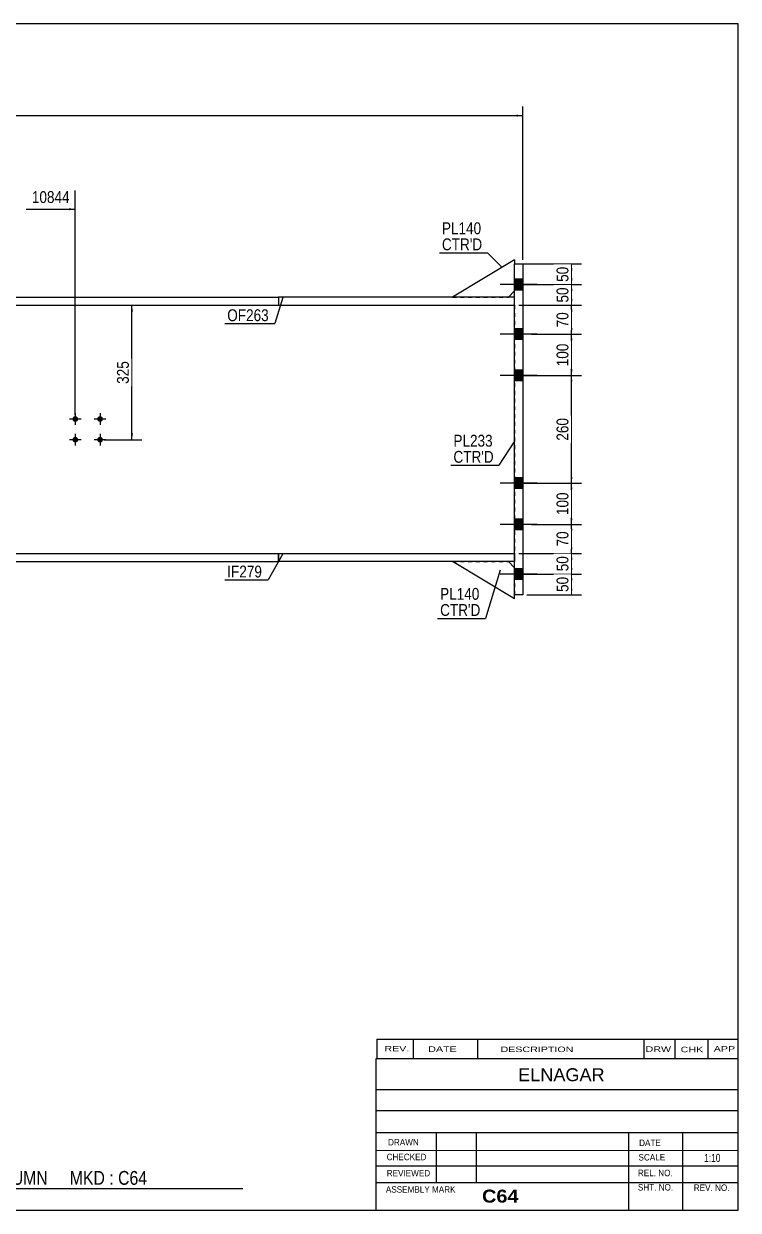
# Model space of a CAD drawing. Header units: millimetres. Extents: x -334 to 79, y -154 to 133.
# Drawn here: x -94.4 to 78.5, y -153.9 to 133.1 of the extents above; entities that cross this region are included whole.
import ezdxf

# ---------------------------------------------------------------- set-up
doc = ezdxf.new("R2010")
doc.units = ezdxf.units.MM
doc.linetypes.add('DXK_LINE_DOT1', pattern=[1.8814, 0.9407, -0.9407])
doc.styles.add('Arial', font='ARIAL.TTF', dxfattribs={"height": 0.2})
doc.styles.add('Arial Bold', font='ARIALBD.TTF', dxfattribs={"height": 0.2})
doc.styles.add('Arial Narrow', font='ARIALN.TTF', dxfattribs={"height": 0.2})

# ---------------------------------------------------------------- blocks, each defined once
blk = doc.blocks.new('Unknown-623360683-1210')
at = {"color": 5, "linetype": 'Continuous'}
for p, q in [((78.53, 133.11), (-331.47, 133.11)), ((-331.47, 133.11), (-331.47, -153.89)), ((78.53, -153.89), (78.53, 133.11)), ((-331.47, -153.89), (78.53, -153.89))]:
    blk.add_line(p, q, dxfattribs=at)
at = {"color": 174, "linetype": 'Continuous', "style": 'Arial'}
blk.add_text('Tekla structures', height=1.9102, rotation=90, dxfattribs=at).set_placement((-331.97, -153.39))
blk = doc.blocks.new('Part-623360683-1747 - 1442')
at = {"color": 2, "linetype": 'Continuous'}
for p, q in [((-32.72, 3), (-32.72, 5)), ((-32.72, 5), (-11.72, 5)), ((-11.72, 3), (-32.72, 3)), ((-11.62, 5), (24.38, 5)), ((24.38, 3), (-11.62, 3)), ((24.38, 5), (24.38, 3))]:
    blk.add_line(p, q, dxfattribs=at)
blk = doc.blocks.new('Bolt-623360683-1502 - 1442')
at = {"linetype": 'Continuous'}
for points in [[(24.38, 71.3), (24.38, 68.7), (26.38, 68.7), (26.38, 71.3)], [(24.38, 71.3), (24.38, 68.7), (26.38, 68.7), (26.38, 71.3)], [(24.38, 59.3), (24.38, 56.7), (26.38, 56.7), (26.38, 59.3)], [(24.38, 59.3), (24.38, 56.7), (26.38, 56.7), (26.38, 59.3)], [(24.38, 49.3), (24.38, 46.7), (26.38, 46.7), (26.38, 49.3)], [(24.38, 49.3), (24.38, 46.7), (26.38, 46.7), (26.38, 49.3)], [(24.38, 23.3), (24.38, 20.7), (26.38, 20.7), (26.38, 23.3)], [(24.38, 23.3), (24.38, 20.7), (26.38, 20.7), (26.38, 23.3)], [(24.38, 13.3), (24.38, 10.7), (26.38, 10.7), (26.38, 13.3)], [(24.38, 13.3), (24.38, 10.7), (26.38, 10.7), (26.38, 13.3)], [(24.38, 1.3), (24.38, -1.3), (26.38, -1.3), (26.38, 1.3)], [(24.38, 1.3), (24.38, -1.3), (26.38, -1.3), (26.38, 1.3)]]:
    blk.add_hatch(color=3, dxfattribs=at).paths.add_polyline_path(points)
at = {"color": 3, "linetype": 'Continuous'}
for p, q in [((29.88, 70), (20.88, 70)), ((29.88, 70), (20.88, 70)), ((26.38, 71.3), (24.38, 71.3)), ((26.38, 71.3), (24.38, 71.3)), ((26.38, 68.7), (24.38, 68.7)), ((26.38, 68.7), (24.38, 68.7)), ((29.88, 58), (20.88, 58)), ((29.88, 58), (20.88, 58)), ((26.38, 59.3), (24.38, 59.3)), ((26.38, 59.3), (24.38, 59.3)), ((26.38, 56.7), (24.38, 56.7)), ((26.38, 56.7), (24.38, 56.7)), ((26.38, 49.3), (24.38, 49.3)), ((26.38, 49.3), (24.38, 49.3)), ((29.88, 48), (20.88, 48)), ((29.88, 48), (20.88, 48)), ((26.38, 46.7), (24.38, 46.7)), ((26.38, 46.7), (24.38, 46.7)), ((26.38, 23.3), (24.38, 23.3)), ((26.38, 23.3), (24.38, 23.3)), ((29.88, 22), (20.88, 22)), ((29.88, 22), (20.88, 22)), ((26.38, 20.7), (24.38, 20.7)), ((26.38, 20.7), (24.38, 20.7)), ((29.88, 12), (20.88, 12)), ((29.88, 12), (20.88, 12)), ((26.38, 13.3), (24.38, 13.3)), ((26.38, 13.3), (24.38, 13.3)), ((26.38, 10.7), (24.38, 10.7)), ((26.38, 10.7), (24.38, 10.7)), ((29.88, 0), (20.88, 0)), ((29.88, 0), (20.88, 0)), ((26.38, 1.3), (24.38, 1.3)), ((26.38, 1.3), (24.38, 1.3)), ((26.38, -1.3), (24.38, -1.3)), ((26.38, -1.3), (24.38, -1.3))]:
    blk.add_line(p, q, dxfattribs=at)
blk = doc.blocks.new('Part-623360683-1554 - 1442')
at = {"color": 2, "linetype": 'Continuous'}
for p, q in [((24.38, -6), (9.38, 3)), ((22.88, 3), (24.38, 1.5)), ((24.38, -6), (24.38, -5))]:
    blk.add_line(p, q, dxfattribs=at)
at = {"color": 7, "linetype": 'DXK_LINE_DOT1'}
for p, q in [((9.38, 3), (22.88, 3)), ((24.38, 1.5), (24.38, -5))]:
    blk.add_line(p, q, dxfattribs=at)
blk = doc.blocks.new('Bolt-623360683-1751 - 1442')
at = {"linetype": 'Continuous'}
for points in [[(-81.22, 37.5, -1), (-82.62, 37.5, -1)], [(-75.22, 37.5, -1), (-76.62, 37.5, -1)], [(-81.22, 32.5, -1), (-82.62, 32.5, -1)], [(-75.22, 32.5, -1), (-76.62, 32.5, -1)]]:
    blk.add_hatch(color=3, dxfattribs=at).paths.add_polyline_path(points)
at = {"color": 3, "linetype": 'Continuous'}
for p, q in [((-80.52, 37.5), (-83.32, 37.5)), ((-81.92, 38.9), (-81.92, 36.1)), ((-74.52, 37.5), (-77.32, 37.5)), ((-75.92, 38.9), (-75.92, 36.1)), ((-80.52, 32.5), (-83.32, 32.5)), ((-81.92, 33.9), (-81.92, 31.1)), ((-74.52, 32.5), (-77.32, 32.5)), ((-75.92, 33.9), (-75.92, 31.1))]:
    blk.add_line(p, q, dxfattribs=at)
blk = doc.blocks.new('Part-623360683-1559 - 1442')
at = {"color": 2, "linetype": 'Continuous'}
for p, q in [((24.38, 76), (9.38, 67)), ((24.38, 76), (24.38, 75)), ((22.88, 67), (24.38, 68.5))]:
    blk.add_line(p, q, dxfattribs=at)
at = {"color": 7, "linetype": 'DXK_LINE_DOT1'}
for p, q in [((24.38, 68.5), (24.38, 75)), ((9.38, 67), (22.88, 67))]:
    blk.add_line(p, q, dxfattribs=at)
blk = doc.blocks.new('Part-623360683-1588 - 1442')
at = {"color": 2, "linetype": 'Continuous'}
for p, q in [((24.38, 75), (26.38, 75)), ((24.38, -5), (24.38, 75)), ((26.38, 75), (26.38, -5)), ((26.38, -5), (24.38, -5))]:
    blk.add_line(p, q, dxfattribs=at)
blk = doc.blocks.new('Part-623360683-1610 - 1442')
at = {"color": 2, "linetype": 'Continuous'}
for p, q in [((-253.9, 5), (-253.9, 3)), ((-253.9, 5), (-202.9, 5)), ((-253.9, 3), (-202.9, 3)), ((-202.8, 5), (-104.11, 5)), ((-202.8, 3), (-104.11, 3)), ((-104.01, 5), (-53.82, 5)), ((-104.01, 3), (-53.82, 3)), ((-53.72, 5), (-32.72, 5)), ((-53.72, 3), (-32.72, 3)), ((-32.72, 5), (-32.72, 3))]:
    blk.add_line(p, q, dxfattribs=at)
blk = doc.blocks.new('Part-623360683-1632 - 1442')
at = {"color": 2, "linetype": 'Continuous'}
for p, q in [((-253.9, 67), (-253.9, 65)), ((-253.9, 67), (-202.9, 67)), ((-202.8, 67), (-104.11, 67)), ((-104.01, 67), (-53.82, 67)), ((-53.72, 67), (-32.72, 67)), ((-32.72, 67), (-32.72, 65)), ((-253.9, 65), (-202.9, 65)), ((-202.8, 65), (-104.11, 65)), ((-104.01, 65), (-53.82, 65)), ((-53.72, 65), (-32.72, 65))]:
    blk.add_line(p, q, dxfattribs=at)
blk = doc.blocks.new('Part-623360683-1698 - 1442')
at = {"color": 2, "linetype": 'Continuous'}
for p, q in [((-32.72, 67), (-32.72, 65)), ((-11.72, 67), (-32.72, 67)), ((24.38, 67), (-11.62, 67)), ((24.38, 65), (24.38, 67)), ((-32.72, 65), (-11.72, 65)), ((-11.62, 65), (24.38, 65))]:
    blk.add_line(p, q, dxfattribs=at)
blk = doc.blocks.new('Part-623360683-1703 - 1442')
at = {"color": 2, "linetype": 'Continuous'}
blk.add_line((-223.9, 65), (-223.9, 5), dxfattribs=at)
at = {"color": 7, "linetype": 'DXK_LINE_DOT1'}
for p, q in [((-223.9, 65), (-202.9, 65)), ((-202.8, 65), (-104.11, 65)), ((-104.01, 65), (-53.82, 65)), ((-53.72, 65), (-11.72, 65)), ((-11.62, 65), (24.38, 65)), ((24.38, 65), (24.38, 5)), ((-223.9, 5), (-202.9, 5)), ((-202.8, 5), (-104.11, 5)), ((-104.01, 5), (-53.82, 5)), ((-53.72, 5), (-11.72, 5)), ((-11.62, 5), (24.38, 5))]:
    blk.add_line(p, q, dxfattribs=at)
blk = doc.blocks.new('StraightDimension-623360683-4421 - 1442')
at = {"linetype": 'Continuous'}
for points in [[(-68.47, 63.5), (-68.22, 65), (-67.97, 63.5)], [(-67.97, 34), (-68.22, 32.5), (-68.47, 34)]]:
    blk.add_hatch(color=7, dxfattribs=at).paths.add_polyline_path(points)
at = {"color": 7, "linetype": 'Continuous'}
for p, q in [((-74.92, 65), (-65.82, 65)), ((-68.22, 32.5), (-68.22, 65)), ((-74.92, 32.5), (-65.82, 32.5))]:
    blk.add_line(p, q, dxfattribs=at)
at = {"color": 0}
blk.add_wipeout([(-68.37, 52.09), (-72.57, 52.09), (-72.57, 45.41), (-68.37, 45.41)], dxfattribs=at)
at = {"color": 3, "style": 'Arial Narrow'}
blk.add_text('325', height=2.863, rotation=90.0002, dxfattribs=at).set_placement((-68.97, 46.01))
blk = doc.blocks.new('StraightDimension-623360683-5493 - 1442')
at = {"linetype": 'Continuous'}
for points in [[(37.91, 56.5), (38.16, 58), (38.41, 56.5)], [(38.41, 49.5), (38.16, 48), (37.91, 49.5)]]:
    blk.add_hatch(color=7, dxfattribs=at).paths.add_polyline_path(points)
at = {"color": 7, "linetype": 'Continuous'}
for p, q in [((28.46, 58), (40.56, 58)), ((38.16, 48), (38.16, 58)), ((25.38, 48), (40.56, 48))]:
    blk.add_line(p, q, dxfattribs=at)
at = {"color": 0}
blk.add_wipeout([(38.01, 56.34), (33.81, 56.34), (33.81, 49.66), (38.01, 49.66)], dxfattribs=at)
at = {"color": 3, "style": 'Arial Narrow'}
blk.add_text('100', height=2.863, rotation=90.0002, dxfattribs=at).set_placement((37.41, 50.26))
blk = doc.blocks.new('StraightDimension-623360683-4544 - 1442')
at = {"linetype": 'Continuous'}
blk.add_hatch(color=7, dxfattribs=at).paths.add_polyline_path([(-83.42, 88.5), (-81.92, 88.25), (-83.42, 88)])
at = {"color": 7, "linetype": 'Continuous'}
for p, q in [((-81.92, 38.5), (-81.92, 92.75)), ((-93.81, 88.25), (-81.92, 88.25))]:
    blk.add_line(p, q, dxfattribs=at)
at = {"color": 0}
blk.add_wipeout([(-82.69, 89.15), (-82.69, 93.35), (-93.03, 93.35), (-93.03, 89.15)], dxfattribs=at)
at = {"color": 3, "style": 'Arial Narrow'}
blk.add_text('10844', height=2.863, dxfattribs=at).set_placement((-92.43, 89.75))
blk = doc.blocks.new('StraightDimension-623360683-1856 - 1442')
at = {"linetype": 'Continuous'}
for points in [[(-296.5, 110.63), (-298, 110.88), (-296.5, 111.13)], [(24.88, 111.13), (26.38, 110.88), (24.88, 110.63)]]:
    blk.add_hatch(color=7, dxfattribs=at).paths.add_polyline_path(points)
at = {"color": 7, "linetype": 'Continuous'}
for p, q in [((-298, 69.5), (-298, 113.13)), ((26.38, 76), (26.38, 113.13)), ((-298, 110.88), (26.38, 110.88))]:
    blk.add_line(p, q, dxfattribs=at)
at = {"color": 0}
blk.add_wipeout([(-130.64, 111.03), (-130.64, 115.23), (-140.98, 115.23), (-140.98, 111.03)], dxfattribs=at)
at = {"color": 3, "style": 'Arial Narrow'}
blk.add_text('12020', height=2.863, dxfattribs=at).set_placement((-140.38, 111.63))
blk = doc.blocks.new('StraightDimension-623360683-5494 - 1442')
at = {"linetype": 'Continuous'}
for points in [[(37.91, 46.5), (38.16, 48), (38.41, 46.5)], [(38.41, 23.5), (38.16, 22), (37.91, 23.5)]]:
    blk.add_hatch(color=7, dxfattribs=at).paths.add_polyline_path(points)
at = {"color": 7, "linetype": 'Continuous'}
for p, q in [((25.38, 48), (40.56, 48)), ((38.16, 22), (38.16, 48)), ((25.38, 22), (40.56, 22))]:
    blk.add_line(p, q, dxfattribs=at)
at = {"color": 0}
blk.add_wipeout([(38.01, 38.34), (33.81, 38.34), (33.81, 31.66), (38.01, 31.66)], dxfattribs=at)
at = {"color": 3, "style": 'Arial Narrow'}
blk.add_text('260', height=2.863, rotation=90.0002, dxfattribs=at).set_placement((37.41, 32.26))
blk = doc.blocks.new('StraightDimension-623360683-5490 - 1442')
at = {"linetype": 'Continuous'}
for points in [[(37.91, 73.5), (38.16, 75), (38.41, 73.5)], [(38.41, 71.5), (38.16, 70), (37.91, 71.5)]]:
    blk.add_hatch(color=7, dxfattribs=at).paths.add_polyline_path(points)
at = {"color": 7, "linetype": 'Continuous'}
for p, q in [((26.38, 75), (40.56, 75)), ((38.16, 70), (38.16, 75)), ((25.38, 70), (40.56, 70))]:
    blk.add_line(p, q, dxfattribs=at)
at = {"color": 0}
blk.add_wipeout([(38.01, 74.93), (33.81, 74.93), (33.81, 70.07), (38.01, 70.07)], dxfattribs=at)
at = {"color": 3, "style": 'Arial Narrow'}
blk.add_text('50', height=2.863, rotation=90.0002, dxfattribs=at).set_placement((37.41, 70.67))
blk = doc.blocks.new('StraightDimension-623360683-5491 - 1442')
at = {"linetype": 'Continuous'}
for points in [[(37.91, 68.5), (38.16, 70), (38.41, 68.5)], [(38.41, 66.5), (38.16, 65), (37.91, 66.5)]]:
    blk.add_hatch(color=7, dxfattribs=at).paths.add_polyline_path(points)
at = {"color": 7, "linetype": 'Continuous'}
for p, q in [((25.38, 70), (40.56, 70)), ((38.16, 65), (38.16, 70)), ((25.38, 65), (40.56, 65))]:
    blk.add_line(p, q, dxfattribs=at)
at = {"color": 0}
blk.add_wipeout([(38.01, 69.93), (33.81, 69.93), (33.81, 65.07), (38.01, 65.07)], dxfattribs=at)
at = {"color": 3, "style": 'Arial Narrow'}
blk.add_text('50', height=2.863, rotation=90.0002, dxfattribs=at).set_placement((37.41, 65.67))
blk = doc.blocks.new('StraightDimension-623360683-5492 - 1442')
at = {"linetype": 'Continuous'}
for points in [[(37.91, 63.5), (38.16, 65), (38.41, 63.5)], [(38.41, 59.5), (38.16, 58), (37.91, 59.5)]]:
    blk.add_hatch(color=7, dxfattribs=at).paths.add_polyline_path(points)
at = {"color": 7, "linetype": 'Continuous'}
for p, q in [((25.38, 65), (40.56, 65)), ((38.16, 58), (38.16, 65)), ((28.46, 58), (40.56, 58))]:
    blk.add_line(p, q, dxfattribs=at)
at = {"color": 0}
blk.add_wipeout([(38.01, 63.93), (33.81, 63.93), (33.81, 59.07), (38.01, 59.07)], dxfattribs=at)
at = {"color": 3, "style": 'Arial Narrow'}
blk.add_text('70', height=2.863, rotation=90.0002, dxfattribs=at).set_placement((37.41, 59.67))
blk = doc.blocks.new('StraightDimension-623360683-5495 - 1442')
at = {"linetype": 'Continuous'}
for points in [[(37.91, 20.5), (38.16, 22), (38.41, 20.5)], [(38.41, 13.5), (38.16, 12), (37.91, 13.5)]]:
    blk.add_hatch(color=7, dxfattribs=at).paths.add_polyline_path(points)
at = {"color": 7, "linetype": 'Continuous'}
for p, q in [((25.38, 22), (40.56, 22)), ((38.16, 12), (38.16, 22)), ((28.46, 12), (40.56, 12))]:
    blk.add_line(p, q, dxfattribs=at)
at = {"color": 0}
blk.add_wipeout([(38.01, 20.34), (33.81, 20.34), (33.81, 13.66), (38.01, 13.66)], dxfattribs=at)
at = {"color": 3, "style": 'Arial Narrow'}
blk.add_text('100', height=2.863, rotation=90.0002, dxfattribs=at).set_placement((37.41, 14.26))
blk = doc.blocks.new('StraightDimension-623360683-5496 - 1442')
at = {"linetype": 'Continuous'}
for points in [[(37.91, 10.5), (38.16, 12), (38.41, 10.5)], [(38.41, 6.5), (38.16, 5), (37.91, 6.5)]]:
    blk.add_hatch(color=7, dxfattribs=at).paths.add_polyline_path(points)
at = {"color": 7, "linetype": 'Continuous'}
for p, q in [((28.46, 12), (40.56, 12)), ((38.16, 5), (38.16, 12)), ((25.38, 5), (40.56, 5))]:
    blk.add_line(p, q, dxfattribs=at)
at = {"color": 0}
blk.add_wipeout([(38.01, 10.93), (33.81, 10.93), (33.81, 6.07), (38.01, 6.07)], dxfattribs=at)
at = {"color": 3, "style": 'Arial Narrow'}
blk.add_text('70', height=2.863, rotation=90.0002, dxfattribs=at).set_placement((37.41, 6.67))
blk = doc.blocks.new('StraightDimension-623360683-5497 - 1442')
at = {"linetype": 'Continuous'}
for points in [[(37.91, 3.5), (38.16, 5), (38.41, 3.5)], [(38.41, 1.5), (38.16, 0), (37.91, 1.5)]]:
    blk.add_hatch(color=7, dxfattribs=at).paths.add_polyline_path(points)
at = {"color": 7, "linetype": 'Continuous'}
for p, q in [((25.38, 5), (40.56, 5)), ((38.16, 0), (38.16, 5)), ((25.38, 0), (40.56, 0))]:
    blk.add_line(p, q, dxfattribs=at)
at = {"color": 0}
blk.add_wipeout([(38.01, 4.93), (33.81, 4.93), (33.81, 0.07), (38.01, 0.07)], dxfattribs=at)
at = {"color": 3, "style": 'Arial Narrow'}
blk.add_text('50', height=2.863, rotation=90.0002, dxfattribs=at).set_placement((37.41, 0.67))
blk = doc.blocks.new('StraightDimension-623360683-5498 - 1442')
at = {"linetype": 'Continuous'}
for points in [[(37.91, -1.5), (38.16, 0), (38.41, -1.5)], [(38.41, -3.5), (38.16, -5), (37.91, -3.5)]]:
    blk.add_hatch(color=7, dxfattribs=at).paths.add_polyline_path(points)
at = {"color": 7, "linetype": 'Continuous'}
for p, q in [((25.38, 0), (40.56, 0)), ((38.16, -5), (38.16, 0)), ((27.38, -5), (40.56, -5))]:
    blk.add_line(p, q, dxfattribs=at)
at = {"color": 0}
blk.add_wipeout([(38.01, -0.07), (33.81, -0.07), (33.81, -4.93), (38.01, -4.93)], dxfattribs=at)
at = {"color": 3, "style": 'Arial Narrow'}
blk.add_text('50', height=2.863, rotation=90.0002, dxfattribs=at).set_placement((37.41, -4.33))
blk = doc.blocks.new('CBS_REVISION-623360683-6135')
at = {"color": 7, "linetype": 'Continuous'}
for p, q in [((-8.98, -112.51), (78.52, -112.51)), ((-8.98, -112.51), (-8.98, -117.14)), ((-0.19, -112.51), (-0.19, -117.14)), ((15.41, -112.51), (15.41, -117.08)), ((55.67, -112.51), (55.67, -117.14)), ((63.21, -112.51), (63.21, -117.14)), ((71.15, -112.51), (71.15, -117.14)), ((-8.98, -117.14), (78.52, -117.14))]:
    blk.add_line(p, q, dxfattribs=at)
at = {"color": 7, "style": 'Arial Narrow', "width": 1.7}
for s, height, p in [('REV.', 1.326, (-7.12, -115.46)), ('DATE', 1.326, (3.5, -115.58)), ('DESCRIPTION', 1.3257, (20.98, -115.63)), ('DRW', 1.326, (56.1, -115.57)), ('CHK', 1.326, (64.58, -115.66)), ('APP', 1.326, (72.59, -115.51))]:
    blk.add_text(s, height=height, dxfattribs=at).set_placement(p)
blk = doc.blocks.new('CBS_CALLOFF-623360683-6133')
at = {"color": 7, "linetype": 'Continuous'}
blk.add_line((-157.6, -148.62), (-41.36, -148.64), dxfattribs=at)
at = {"color": 3, "linetype": 'Continuous', "style": 'Arial Narrow'}
blk.add_text('QTY= 1 Nos.      COLUMN     MKD : C64', height=3.3405, dxfattribs=at).set_placement((-133.77, -147.73))
blk = doc.blocks.new('CBS_NAME_BLOG-623360683-6134')
at = {"color": 7, "linetype": 'Continuous'}
for p, q in [((-9.07, -117.14), (78.45, -117.14)), ((-9.07, -153.85), (-9.07, -117.14)), ((-9.06, -124.67), (78.45, -124.67)), ((-8.99, -129.73), (78.53, -129.73)), ((-9.07, -135.1), (78.45, -135.1)), ((5.46, -147.21), (5.46, -135.11)), ((15.14, -147.18), (15.14, -135.11)), ((52.06, -153.85), (52.06, -135.12)), ((65.11, -153.85), (65.11, -135.1)), ((-9.06, -139.4), (78.53, -139.38)), ((-9.07, -143.15), (78.45, -143.15)), ((-9.07, -147.19), (78.45, -147.19)), ((-9.07, -153.89), (78.53, -153.89))]:
    blk.add_line(p, q, dxfattribs=at)
at = {"color": 3, "linetype": 'Continuous', "style": 'Arial'}
blk.add_text('ELNAGAR', height=3.133, dxfattribs=at).set_placement((25.26, -122.67))
at = {"color": 3, "linetype": 'Continuous'}
for s, height, style, width, p in [('DRAWN', 1.566, 'Arial', 0.9, (-6.23, -138.21)), ('DATE', 1.566, 'Arial', 0.9, (54.53, -138.37)), ('CHECKED', 1.566, 'Arial', 0.9, (-6.58, -141.78)), ('SCALE', 1.566, 'Arial', 0.9, (54.38, -141.85)), ('1:10', 1.957, 'Arial Narrow', 0.9, (70.27, -142.21)), ('REVIEWED', 1.566, 'Arial', 0.9, (-6.55, -145.7)), ('REL. NO.', 1.566, 'Arial', 0.9, (54.24, -145.65)), ('ASSEMBLY MARK', 1.5663, 'Arial', 0.9, (-6.76, -149.63)), ('C64', 3.131, 'Arial Bold', 1.1, (16.51, -152.03)), ('SHT. NO.', 1.566, 'Arial', 0.9, (54.23, -149.11)), ('REV. NO.', 1.566, 'Arial', 0.9, (67.76, -149.21))]:
    blk.add_text(s, height=height, dxfattribs=dict(at, style=style, width=width)).set_placement(p)
blk = doc.blocks.new('Mark-623360683-1555 - 1442')
at = {"color": 0}
blk.add_wipeout([(16.32, 82.21), (16.32, 85.21), (6.81, 85.21), (6.81, 82.21)], dxfattribs=at)
blk.add_wipeout([(16.32, 82.21), (16.32, 85.21), (6.81, 85.21), (6.81, 82.21)], dxfattribs=at)
blk.add_wipeout([(16.57, 78.31), (16.57, 81.31), (6.81, 81.31), (6.81, 78.31)], dxfattribs=at)
blk.add_wipeout([(16.57, 78.31), (16.57, 81.31), (6.81, 81.31), (6.81, 78.31)], dxfattribs=at)
at = {"color": 7, "linetype": 'Continuous'}
for p in [(6.21, 77.71), (21.35, 74.17)]:
    blk.add_line(p, (17.82, 77.71), dxfattribs=at)
at = {"color": 3, "style": 'Arial Narrow'}
blk.add_text('PL140', height=2.863, dxfattribs=at).set_placement((6.81, 82.21))
at = {"color": 1, "style": 'Arial Narrow'}
blk.add_text("CTR'D", height=2.863, dxfattribs=at).set_placement((6.81, 78.31))
blk = doc.blocks.new('Mark-623360683-1550 - 1442')
at = {"color": 0}
blk.add_wipeout([(15.88, -6.23), (15.88, -3.23), (6.37, -3.23), (6.37, -6.23)], dxfattribs=at)
blk.add_wipeout([(15.88, -6.23), (15.88, -3.23), (6.37, -3.23), (6.37, -6.23)], dxfattribs=at)
blk.add_wipeout([(16.13, -10.13), (16.13, -7.13), (6.37, -7.13), (6.37, -10.13)], dxfattribs=at)
blk.add_wipeout([(16.13, -10.13), (16.13, -7.13), (6.37, -7.13), (6.37, -10.13)], dxfattribs=at)
at = {"color": 7, "linetype": 'Continuous'}
for p in [(20.91, 0.91), (5.77, -10.73)]:
    blk.add_line(p, (17.38, -10.73), dxfattribs=at)
at = {"color": 3, "style": 'Arial Narrow'}
blk.add_text('PL140', height=2.863, dxfattribs=at).set_placement((6.37, -6.23))
at = {"color": 1, "style": 'Arial Narrow'}
blk.add_text("CTR'D", height=2.863, dxfattribs=at).set_placement((6.37, -10.13))
blk = doc.blocks.new('Mark-623360683-1584 - 1442')
at = {"color": 0}
blk.add_wipeout([(19.09, 30.82), (19.09, 33.82), (9.59, 33.82), (9.59, 30.82)], dxfattribs=at)
blk.add_wipeout([(19.09, 30.82), (19.09, 33.82), (9.59, 33.82), (9.59, 30.82)], dxfattribs=at)
blk.add_wipeout([(19.35, 26.92), (19.35, 29.92), (9.59, 29.92), (9.59, 26.92)], dxfattribs=at)
blk.add_wipeout([(19.35, 26.92), (19.35, 29.92), (9.59, 29.92), (9.59, 26.92)], dxfattribs=at)
at = {"color": 7, "linetype": 'Continuous'}
for p in [(24.38, 32.16), (8.99, 26.32)]:
    blk.add_line(p, (20.59, 26.32), dxfattribs=at)
at = {"color": 3, "style": 'Arial Narrow'}
blk.add_text('PL233', height=2.863, dxfattribs=at).set_placement((9.59, 30.82))
at = {"color": 1, "style": 'Arial Narrow'}
blk.add_text("CTR'D", height=2.863, dxfattribs=at).set_placement((9.59, 26.92))
blk = doc.blocks.new('Mark-623360683-1694 - 1442')
at = {"color": 7, "linetype": 'Continuous'}
blk.add_line((-31.67, 66.9), (-33.6, 60.57), dxfattribs=at)
at = {"color": 0}
blk.add_wipeout([(-35.1, 61.17), (-35.1, 64.17), (-45.15, 64.17), (-45.15, 61.17)], dxfattribs=at)
blk.add_wipeout([(-35.1, 61.17), (-35.1, 64.17), (-45.15, 64.17), (-45.15, 61.17)], dxfattribs=at)
at = {"color": 7, "linetype": 'Continuous'}
blk.add_line((-45.75, 60.57), (-33.6, 60.57), dxfattribs=at)
at = {"color": 3, "style": 'Arial Narrow'}
blk.add_text('OF263', height=2.863, dxfattribs=at).set_placement((-45.15, 61.17))
blk = doc.blocks.new('Mark-623360683-1743 - 1442')
at = {"color": 7, "linetype": 'Continuous'}
blk.add_line((-31.67, 4.9), (-35.25, -1.43), dxfattribs=at)
at = {"color": 0}
blk.add_wipeout([(-36.75, -0.83), (-36.75, 2.17), (-45.15, 2.17), (-45.15, -0.83)], dxfattribs=at)
blk.add_wipeout([(-36.75, -0.83), (-36.75, 2.17), (-45.15, 2.17), (-45.15, -0.83)], dxfattribs=at)
at = {"color": 7, "linetype": 'Continuous'}
blk.add_line((-45.75, -1.43), (-35.25, -1.43), dxfattribs=at)
at = {"color": 3, "style": 'Arial Narrow'}
blk.add_text('IF279', height=2.863, dxfattribs=at).set_placement((-45.15, -0.83))

msp = doc.modelspace()

# ---------------------------------------------------------------- block references
for name in ['Unknown-623360683-1210', 'Part-623360683-1559 - 1442', 'Part-623360683-1588 - 1442', 'Bolt-623360683-1502 - 1442', 'Part-623360683-1632 - 1442', 'Part-623360683-1698 - 1442', 'Part-623360683-1703 - 1442', 'Bolt-623360683-1751 - 1442', 'Part-623360683-1610 - 1442', 'Part-623360683-1747 - 1442', 'Part-623360683-1554 - 1442', 'CBS_REVISION-623360683-6135', 'CBS_NAME_BLOG-623360683-6134', 'CBS_CALLOFF-623360683-6133']:
    msp.add_blockref(name, (0, 0))

# ---------------------------------------------------------------- next in the draw order: block references
for name in ['StraightDimension-623360683-4544 - 1442', 'Mark-623360683-1694 - 1442', 'StraightDimension-623360683-4421 - 1442', 'StraightDimension-623360683-5493 - 1442', 'Mark-623360683-1743 - 1442', 'Mark-623360683-1550 - 1442']:
    msp.add_blockref(name, (0, 0))

# ---------------------------------------------------------------- next in the draw order: block references
for name in ['StraightDimension-623360683-1856 - 1442', 'StraightDimension-623360683-5494 - 1442']:
    msp.add_blockref(name, (0, 0))

# ---------------------------------------------------------------- next in the draw order: block references
for name in ['Mark-623360683-1555 - 1442', 'StraightDimension-623360683-5490 - 1442', 'Mark-623360683-1584 - 1442', 'StraightDimension-623360683-5495 - 1442']:
    msp.add_blockref(name, (0, 0))

# ---------------------------------------------------------------- next in the draw order: block references
for name in ['StraightDimension-623360683-5491 - 1442', 'StraightDimension-623360683-5496 - 1442']:
    msp.add_blockref(name, (0, 0))

# ---------------------------------------------------------------- next in the draw order: block references
for name in ['StraightDimension-623360683-5492 - 1442', 'StraightDimension-623360683-5497 - 1442']:
    msp.add_blockref(name, (0, 0))

# ---------------------------------------------------------------- next in the draw order: block references
msp.add_blockref('StraightDimension-623360683-5498 - 1442', (0, 0))

doc.saveas('drawing.dxf')
